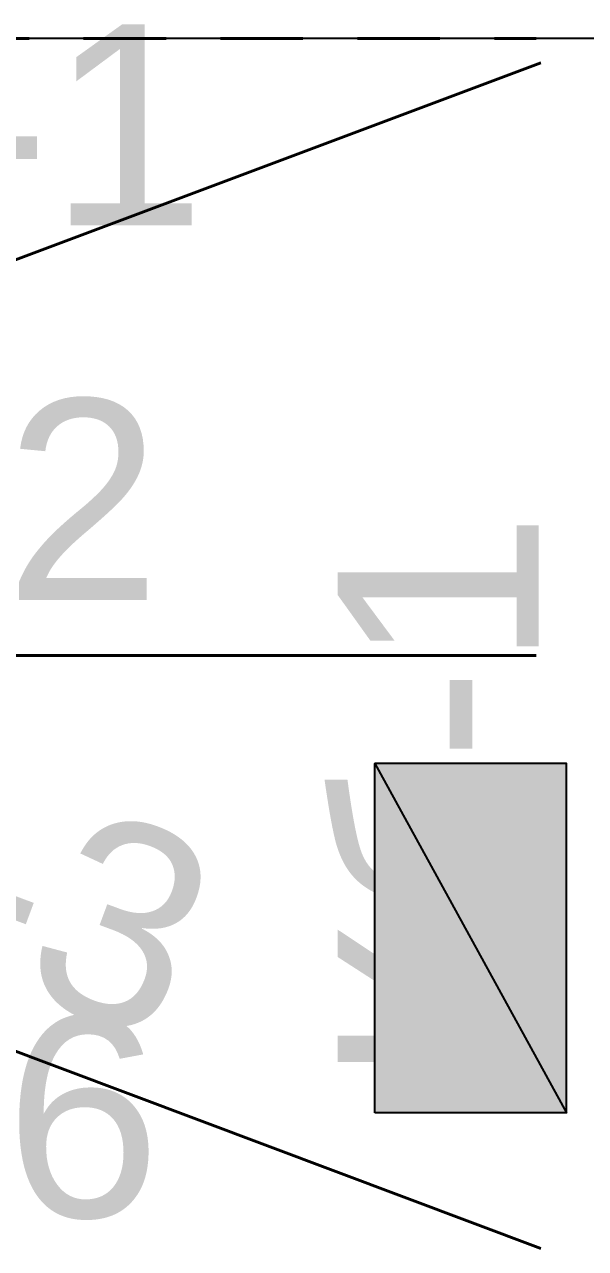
# Model space of a CAD drawing. Extents: x 8 to 21351, y 0 to 420.
# Drawn here: x 15922 to 15932.23, y 376.91 to 399.25 of the extents above; entities that cross this region are included whole.
import ezdxf

# ---------------------------------------------------------------- set-up
doc = ezdxf.new("R2010")
doc.units = 0
doc.styles.add('TEYPDFCAD_TEXT', font='arial.ttf')

msp = doc.modelspace()

# ---------------------------------------------------------------- hatches: boundary and pattern name
at = {"true_color": 0xffffff}
h = msp.add_hatch(color=0, dxfattribs=at)
h.paths.add_polyline_path([(15928.39, 379.391), (15928.39, 385.762), (15931.883, 379.391)])
h.paths.add_polyline_path([(15928.39, 385.762), (15931.883, 379.391), (15931.883, 385.762)])

# ---------------------------------------------------------------- linework, layer by layer
at = {"color": 7, "lineweight": 40}
for p, q in [((15922.083, 398.992), (15920.58, 398.992)), ((15924.58, 398.992), (15923.077, 398.992)), ((15927.078, 398.992), (15925.575, 398.992)), ((15929.576, 398.992), (15928.073, 398.992)), ((15931.332, 398.992), (15930.57, 398.992)), ((15931.417, 398.547), (15903.752, 388.175)), ((15931.332, 387.731), (15903.837, 387.731)), ((15931.417, 376.915), (15903.752, 387.308))]:
    msp.add_line(p, q, dxfattribs=at)
at = {"color": 7, "lineweight": 25}
msp.add_line((15937.111, 398.992), (15922.083, 398.992), dxfattribs=at)
at = {"color": 0, "lineweight": 0, "true_color": 0xffffff}
msp.add_line((15931.883, 379.391), (15931.883, 385.762), dxfattribs=at)
at = {"color": 0, "true_color": 0xffffff}
for points in [[(15928.39, 379.391), (15928.39, 385.762), (15931.883, 379.391)], [(15928.39, 385.762), (15931.883, 379.391), (15931.883, 385.762)]]:
    msp.add_lwpolyline(points, close=True, dxfattribs=at)

# ---------------------------------------------------------------- texts
at = {"color": 7, "style": 'TEYPDFCAD_TEXT'}
for s, p in [('Вс-1', (15914.78, 395.584)), ('Гс-2', (15914.611, 388.747)), ('Гс-6', (15914.611, 377.486))]:
    msp.add_text(s, height=3.6618, dxfattribs=at).set_placement(p)
for s, rotation, p in [('Кб-1', 90, (15931.375, 379.899)), ('Гс-3', -20.3742, (15915.225, 384.069))]:
    msp.add_text(s, height=3.6618, rotation=rotation, dxfattribs=at).set_placement(p)

doc.saveas('drawing.dxf')
